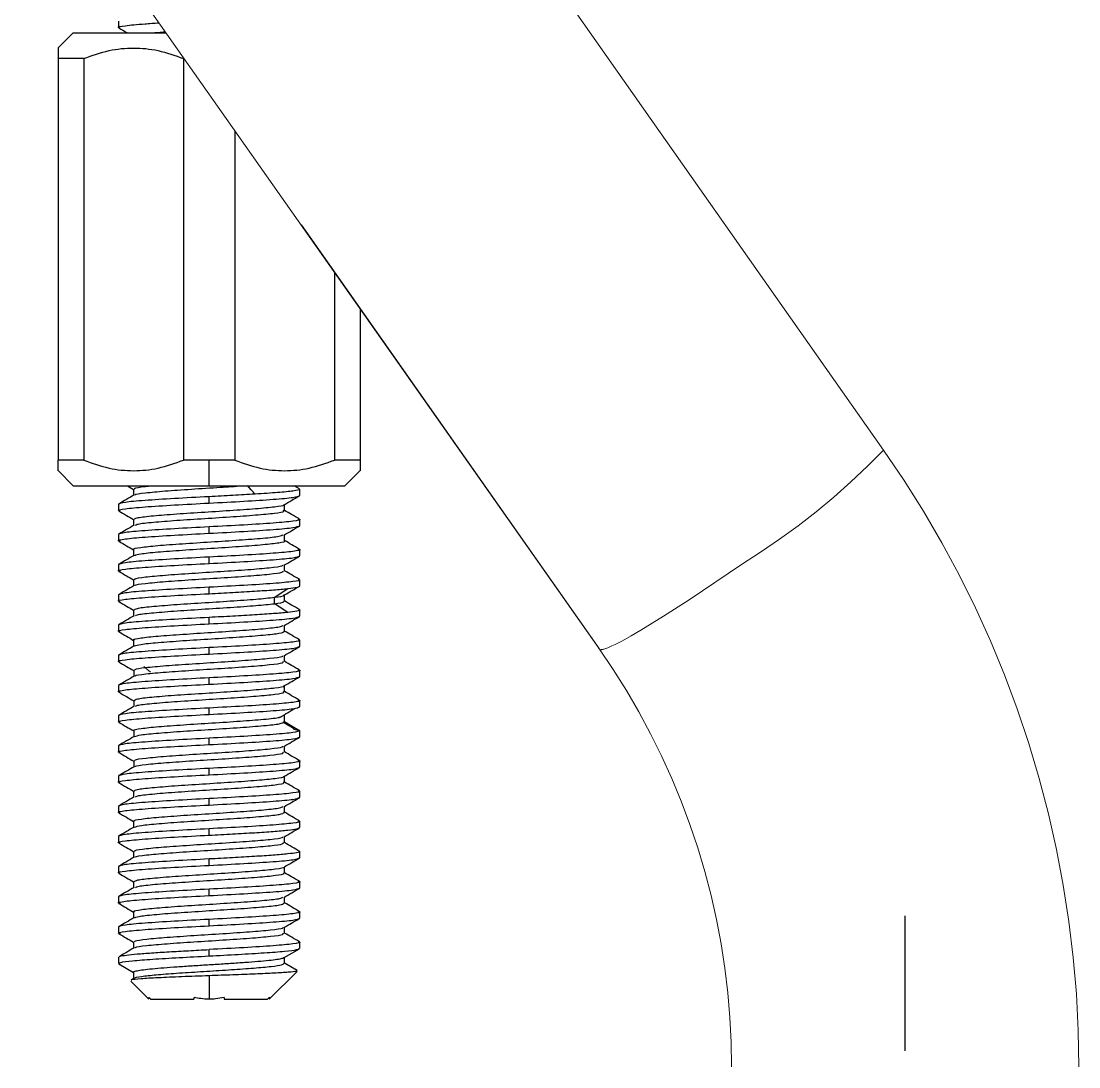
# Model space of a CAD drawing. Header units: millimetres. Extents: x 1261 to 1854, y -639 to -219.
# Drawn here: x 1680.43 to 1715.46, y -542.53 to -507.9 of the extents above; entities that cross this region are included whole.
import ezdxf

# ---------------------------------------------------------------- set-up
doc = ezdxf.new("R2010")
doc.units = ezdxf.units.MM
doc.header["$LTSCALE"] = 0.1
doc.linetypes.add('CENTERX2', pattern=[101.6, 63.5, -12.7, 12.7, -12.7])
doc.layers.get('0').update_dxf_attribs({"lineweight": 13})
doc.layers.add('CENTER', color=1, linetype='CENTERX2')

msp = doc.modelspace()

# ---------------------------------------------------------------- linework, layer by layer
for p, q in [((1689.843, -494.864), (1708.992, -522.108)), ((1680.429, -501.456), (1699.558, -528.671)), ((1699.572, -528.679), (1689.708, -514.645)), ((1708.458, -522.643), (1708.992, -522.108)), ((1708.992, -522.108), (1709.671, -523.109)), ((1707.906, -523.162), (1708.458, -522.643)), ((1707.338, -523.663), (1707.906, -523.162)), ((1709.671, -523.109), (1710.315, -524.132)), ((1706.755, -524.148), (1707.338, -523.663)), ((1706.157, -524.613), (1706.755, -524.148)), ((1710.315, -524.132), (1710.924, -525.177)), ((1705.544, -525.06), (1706.157, -524.613)), ((1704.919, -525.488), (1705.544, -525.06)), ((1710.924, -525.177), (1711.497, -526.241)), ((1704.282, -525.895), (1704.919, -525.488)), ((1702.548, -527.069), (1704.282, -525.895)), ((1711.497, -526.241), (1712.034, -527.325)), ((1701.705, -527.611), (1702.548, -527.069)), ((1712.034, -527.325), (1712.533, -528.426)), ((1700.952, -528.071), (1701.705, -527.611)), ((1700.626, -528.26), (1700.952, -528.071)), ((1699.995, -528.592), (1700.098, -528.542)), ((1700.098, -528.542), (1700.34, -528.418)), ((1700.34, -528.418), (1700.626, -528.26)), ((1712.533, -528.426), (1712.994, -529.544)), ((1699.564, -528.681), (1699.566, -528.683)), ((1699.572, -528.679), (1699.572, -528.685)), ((1699.572, -528.685), (1699.573, -528.689)), ((1699.573, -528.689), (1699.575, -528.694)), ((1699.575, -528.694), (1699.577, -528.698)), ((1699.577, -528.698), (1699.579, -528.702)), ((1699.578, -528.7), (1700.038, -529.378)), ((1699.579, -528.702), (1699.583, -528.705)), ((1699.583, -528.705), (1699.587, -528.708)), ((1699.587, -528.708), (1699.591, -528.711)), ((1699.591, -528.711), (1699.596, -528.713)), ((1699.596, -528.713), (1699.602, -528.715)), ((1699.602, -528.715), (1699.609, -528.716)), ((1699.609, -528.716), (1699.616, -528.717)), ((1699.616, -528.717), (1699.623, -528.717)), ((1699.623, -528.717), (1699.632, -528.717)), ((1699.632, -528.717), (1699.641, -528.716)), ((1699.641, -528.716), (1699.651, -528.715)), ((1699.651, -528.715), (1699.661, -528.714)), ((1699.661, -528.714), (1699.672, -528.712)), ((1699.672, -528.712), (1699.684, -528.71)), ((1699.684, -528.71), (1699.697, -528.707)), ((1699.697, -528.707), (1699.71, -528.703)), ((1699.71, -528.703), (1699.724, -528.699)), ((1699.724, -528.699), (1699.754, -528.69)), ((1699.754, -528.69), (1699.787, -528.679)), ((1699.787, -528.679), (1699.823, -528.666)), ((1699.823, -528.666), (1699.861, -528.65)), ((1699.861, -528.65), (1699.903, -528.633)), ((1699.903, -528.633), (1699.995, -528.592)), ((1684.497, -529.271), (1684.71, -529.458)), ((1700.038, -529.378), (1700.474, -530.071)), ((1712.994, -529.544), (1713.418, -530.676)), ((1700.474, -530.071), (1700.886, -530.778)), ((1713.418, -530.676), (1713.802, -531.823)), ((1700.886, -530.778), (1701.274, -531.499)), ((1701.274, -531.499), (1701.638, -532.232)), ((1713.802, -531.823), (1714.147, -532.981)), ((1701.638, -532.232), (1701.976, -532.978)), ((1701.976, -532.978), (1702.288, -533.735)), ((1714.147, -532.981), (1714.453, -534.151)), ((1702.288, -533.735), (1702.575, -534.502)), ((1714.453, -534.151), (1714.718, -535.331)), ((1702.575, -534.502), (1702.835, -535.278)), ((1702.835, -535.278), (1703.069, -536.062)), ((1714.718, -535.331), (1714.943, -536.519)), ((1703.069, -536.062), (1703.276, -536.855)), ((1714.943, -536.519), (1715.128, -537.714)), ((1703.276, -536.855), (1703.456, -537.653)), ((1703.456, -537.653), (1703.609, -538.458)), ((1715.128, -537.714), (1715.272, -538.914)), ((1703.609, -538.458), (1703.734, -539.267)), ((1715.272, -538.914), (1715.375, -540.119)), ((1703.734, -539.267), (1703.832, -540.08)), ((1703.832, -540.08), (1703.901, -540.895)), ((1715.375, -540.119), (1715.437, -541.327)), ((1703.901, -540.895), (1703.943, -541.713)), ((1715.437, -541.327), (1715.458, -542.535)), ((1703.943, -541.713), (1703.958, -542.532))]:
    msp.add_line(p, q)
at = {"color": 7, "linetype": 'Continuous', "lineweight": 25}
for p, q in [((1683.653, -507.899), (1683.653, -508.111)), ((1682.153, -508.287), (1681.653, -508.787)), ((1682.153, -508.287), (1685.23, -508.287)), ((1682.505, -509.137), (1681.653, -509.137)), ((1681.653, -509.137), (1681.653, -522.437)), ((1682.505, -509.137), (1682.505, -522.437)), ((1685.801, -509.137), (1685.801, -522.437)), ((1687.505, -511.523), (1687.505, -522.437)), ((1690.801, -516.213), (1690.801, -522.437)), ((1691.653, -517.425), (1691.653, -522.437)), ((1682.505, -522.437), (1681.653, -522.437)), ((1686.653, -522.437), (1685.801, -522.437)), ((1686.653, -523.287), (1686.653, -522.437)), ((1687.505, -522.437), (1686.653, -522.437)), ((1691.653, -522.437), (1690.801, -522.437)), ((1681.65, -522.785), (1682.153, -523.287)), ((1691.153, -523.287), (1691.655, -522.785)), ((1682.153, -523.287), (1686.653, -523.287)), ((1683.948, -523.287), (1684.155, -523.407)), ((1686.653, -523.287), (1691.153, -523.287)), ((1689.651, -523.391), (1689.472, -523.287)), ((1684.155, -523.398), (1684.155, -523.601)), ((1686.653, -523.861), (1686.653, -523.649)), ((1689.653, -523.611), (1689.653, -523.399)), ((1683.653, -523.899), (1683.653, -524.111)), ((1689.152, -524.112), (1689.152, -523.907)), ((1684.153, -524.397), (1684.153, -524.602)), ((1686.653, -524.861), (1686.653, -524.649)), ((1689.653, -524.611), (1689.653, -524.399)), ((1683.653, -524.899), (1683.653, -525.111)), ((1689.153, -525.112), (1689.153, -524.907)), ((1684.153, -525.398), (1684.153, -525.602)), ((1689.653, -525.611), (1689.653, -525.399)), ((1686.653, -525.861), (1686.653, -525.649)), ((1683.653, -525.899), (1683.653, -526.111)), ((1689.152, -526.112), (1689.152, -525.908)), ((1684.154, -526.398), (1684.154, -526.602)), ((1689.653, -526.611), (1689.653, -526.399)), ((1686.653, -526.861), (1686.653, -526.649)), ((1683.653, -526.899), (1683.653, -527.111)), ((1688.824, -527.193), (1688.824, -526.981)), ((1689.15, -527.116), (1689.15, -526.904)), ((1684.153, -527.398), (1684.153, -527.602)), ((1689.653, -527.611), (1689.653, -527.399)), ((1686.653, -527.861), (1686.653, -527.649)), ((1683.653, -527.899), (1683.653, -528.111)), ((1689.152, -528.113), (1689.152, -527.908)), ((1684.155, -528.399), (1684.155, -528.602)), ((1689.653, -528.611), (1689.653, -528.399)), ((1683.653, -528.899), (1683.653, -529.111)), ((1686.653, -528.861), (1686.653, -528.649)), ((1689.151, -529.112), (1689.151, -528.909)), ((1684.156, -529.398), (1684.156, -529.602)), ((1689.653, -529.611), (1689.653, -529.399)), ((1683.653, -529.899), (1683.653, -530.111)), ((1686.653, -529.861), (1686.653, -529.649)), ((1689.15, -530.112), (1689.15, -529.908)), ((1684.156, -530.398), (1684.156, -530.601)), ((1686.653, -530.861), (1686.653, -530.649)), ((1689.653, -530.611), (1689.653, -530.399)), ((1683.653, -530.899), (1683.653, -531.111)), ((1689.15, -531.11), (1689.15, -530.898)), ((1689.453, -531.345), (1689.653, -531.398)), ((1684.156, -531.398), (1684.156, -531.602)), ((1686.653, -531.861), (1686.653, -531.649)), ((1689.653, -531.611), (1689.653, -531.399)), ((1683.653, -531.899), (1683.653, -532.111)), ((1689.15, -532.112), (1689.15, -531.908)), ((1684.156, -532.398), (1684.156, -532.601)), ((1689.653, -532.611), (1689.653, -532.399)), ((1686.653, -532.861), (1686.653, -532.649)), ((1683.653, -532.899), (1683.653, -533.111)), ((1689.15, -533.111), (1689.15, -532.908)), ((1684.155, -533.397), (1684.155, -533.601)), ((1689.653, -533.611), (1689.653, -533.399)), ((1686.653, -533.861), (1686.653, -533.649)), ((1683.653, -533.899), (1683.653, -534.111)), ((1689.152, -534.111), (1689.152, -533.907)), ((1684.153, -534.397), (1684.153, -534.602)), ((1689.653, -534.611), (1689.653, -534.399)), ((1686.653, -534.861), (1686.653, -534.649)), ((1683.653, -534.899), (1683.653, -535.111)), ((1689.15, -535.108), (1689.15, -534.908)), ((1684.154, -535.398), (1684.154, -535.601)), ((1689.653, -535.611), (1689.653, -535.399)), ((1683.653, -535.899), (1683.653, -536.111)), ((1686.653, -535.861), (1686.653, -535.649)), ((1689.152, -536.111), (1689.152, -535.907)), ((1684.153, -536.397), (1684.153, -536.602)), ((1689.653, -536.611), (1689.653, -536.399)), ((1683.653, -536.899), (1683.653, -537.111)), ((1686.653, -536.861), (1686.653, -536.649)), ((1689.153, -537.112), (1689.153, -536.908)), ((1684.153, -537.399), (1684.153, -537.602)), ((1686.653, -537.861), (1686.653, -537.649)), ((1689.653, -537.611), (1689.653, -537.399)), ((1683.653, -537.899), (1683.653, -538.111)), ((1689.152, -538.112), (1689.152, -537.908)), ((1684.154, -538.398), (1684.154, -538.602)), ((1686.653, -538.861), (1686.653, -538.649)), ((1689.134, -538.916), (1689.642, -538.621)), ((1689.653, -538.61), (1689.653, -538.399)), ((1683.653, -538.899), (1683.653, -539.111)), ((1689.149, -539.112), (1689.149, -538.908)), ((1683.66, -539.121), (1684.153, -539.407)), ((1684.153, -539.398), (1684.153, -539.602)), ((1688.647, -540.293), (1689.567, -539.373)), ((1689.567, -539.343), (1689.149, -539.101)), ((1684.057, -539.691), (1684.659, -540.293)), ((1684.169, -539.593), (1684.07, -539.65)), ((1686.653, -539.517), (1686.653, -540.293)), ((1684.653, -540.228), (1684.653, -540.286)), ((1684.715, -540.287), (1686.153, -540.287)), ((1687.153, -540.287), (1688.591, -540.287)), ((1688.653, -540.286), (1688.65, -540.231))]:
    msp.add_line(p, q, dxfattribs=at)
at = {"color": 7, "linetype": 'Continuous', "lineweight": 25, "flags": 128}
for points in [[(1688.174, -523.566), (1688.047, -523.421), (1687.921, -523.277)], [(1688.826, -526.98), (1689.043, -526.836), (1689.26, -526.691)], [(1689.26, -527.483), (1689.043, -527.338), (1688.826, -527.194)], [(1689.652, -531.4), (1689.402, -531.255), (1689.152, -531.111)]]:
    msp.add_lwpolyline(points, dxfattribs=at)
at = {"color": 7, "linetype": 'Continuous', "lineweight": 25}
for points, knots in [([(1683.71, -508.126), (1683.688, -508.121), (1683.575, -508.095), (1683.832, -508.048), (1684.366, -507.996), (1684.828, -507.964), (1684.996, -507.954)], [0, 0, 0, 0, 0.0588505, 0.2941379, 0.5294253, 0.6497212, 0.6497212, 0.6497212, 0.6497212]), ([(1683.664, -508.122), (1683.749, -508.172), (1683.844, -508.226), (1683.938, -508.281), (1683.948, -508.287)], [0, 0, 0, 0, 0.8963696, 1, 1, 1, 1]), ([(1684.77, -508.287), (1684.883, -508.276), (1685.015, -508.262), (1685.177, -508.248), (1685.202, -508.246)], [0, 0, 0, 0, 0.0934634, 0.1099567, 0.1099567, 0.1099567, 0.1099567]), ([(1681.653, -508.787), (1681.653, -508.787), (1681.653, -508.757), (1681.653, -508.858), (1681.653, -509.042), (1681.653, -509.137)], [0, 0, 0, 0, 0.0000903, 0.4834224, 1, 1, 1, 1]), ([(1682.505, -509.137), (1682.782, -509.037), (1683.319, -508.844), (1684.153, -508.76), (1684.987, -508.844), (1685.524, -509.037), (1685.801, -509.137)], [0, 0, 0, 0, 0.258357, 0.500045, 0.741711, 1, 1, 1, 1]), ([(1681.653, -522.787), (1681.653, -522.787), (1681.653, -522.814), (1681.653, -522.718), (1681.653, -522.533), (1681.653, -522.437)], [0, 0, 0, 0, 0.00009, 0.483422, 1, 1, 1, 1]), ([(1682.505, -522.437), (1682.782, -522.537), (1683.319, -522.731), (1684.153, -522.814), (1684.987, -522.731), (1685.524, -522.537), (1685.801, -522.437)], [0, 0, 0, 0, 0.2583566, 0.5000451, 0.7417111, 1, 1, 1, 1]), ([(1687.505, -522.437), (1687.782, -522.537), (1688.319, -522.731), (1689.153, -522.814), (1689.987, -522.731), (1690.524, -522.537), (1690.801, -522.437)], [0, 0, 0, 0, 0.258357, 0.500045, 0.741711, 1, 1, 1, 1]), ([(1691.653, -522.437), (1691.653, -522.54), (1691.653, -522.738), (1691.653, -522.771), (1691.653, -522.787)], [0, 0, 0, 0, 0.516713, 1, 1, 1, 1]), ([(1684.198, -523.398), (1684.189, -523.389), (1684.159, -523.359), (1684.384, -523.322), (1684.689, -523.294), (1684.768, -523.287)], [0, 0, 0, 0, 0.257906, 0.809805, 1, 1, 1, 1]), ([(1684.196, -523.591), (1684.194, -523.588), (1684.18, -523.564), (1684.516, -523.521), (1685.154, -523.46), (1686.052, -523.398), (1686.979, -523.341), (1687.514, -523.304), (1687.754, -523.287)], [0, 0, 0, 0, 0.028757, 0.230441, 0.432253, 0.633865, 0.835732, 1, 1, 1, 1]), ([(1686.653, -523.649), (1686.26, -523.67), (1685.474, -523.712), (1684.482, -523.774), (1683.788, -523.837), (1683.698, -523.878), (1683.653, -523.899)], [0, 0, 0, 0, 0.25, 0.5, 0.75, 1, 1, 1, 1]), ([(1684.174, -523.59), (1684.089, -523.639), (1683.919, -523.738), (1683.75, -523.836), (1683.665, -523.886)], [0, 0, 0, 0, 0.499843, 1, 1, 1, 1]), ([(1688.174, -523.565), (1687.935, -523.579), (1687.455, -523.607), (1686.92, -523.635), (1686.653, -523.649)], [0, 0, 0, 0, 0.5, 1, 1, 1, 1]), ([(1686.653, -523.861), (1687.046, -523.84), (1687.832, -523.798), (1688.824, -523.736), (1689.518, -523.673), (1689.608, -523.631), (1689.653, -523.611)], [0, 0, 0, 0, 0.25, 0.5, 0.75, 1, 1, 1, 1]), ([(1689.629, -523.399), (1689.637, -523.402), (1689.685, -523.423), (1689.462, -523.461), (1688.975, -523.513), (1688.441, -523.547), (1688.174, -523.565)], [0, 0, 0, 0, 0.057768, 0.371846, 0.685923, 1, 1, 1, 1]), ([(1689.135, -523.917), (1689.219, -523.868), (1689.389, -523.769), (1689.559, -523.671), (1689.644, -523.621)], [0, 0, 0, 0, 0.49978, 1, 1, 1, 1]), ([(1683.708, -524.126), (1683.686, -524.121), (1683.576, -524.095), (1683.832, -524.048), (1684.47, -523.986), (1685.476, -523.923), (1686.261, -523.881), (1686.653, -523.861)], [0, 0, 0, 0, 0.056902, 0.292677, 0.528451, 0.764226, 1, 1, 1, 1]), ([(1684.182, -524.398), (1684.194, -524.381), (1684.222, -524.344), (1684.691, -524.288), (1685.443, -524.226), (1686.381, -524.165), (1687.355, -524.104), (1688.235, -524.043), (1688.849, -523.981), (1689.148, -523.939), (1689.126, -523.917), (1689.124, -523.916)], [0, 0, 0, 0, 0.101192, 0.228376, 0.355198, 0.482384, 0.609208, 0.736387, 0.863225, 0.990389, 1, 1, 1, 1]), ([(1683.662, -524.122), (1683.747, -524.171), (1683.91, -524.266), (1684.074, -524.361), (1684.153, -524.407)], [0, 0, 0, 0, 0.518732, 1, 1, 1, 1]), ([(1684.219, -524.591), (1684.229, -524.581), (1684.261, -524.551), (1684.698, -524.5), (1685.442, -524.439), (1686.381, -524.378), (1687.355, -524.316), (1688.231, -524.255), (1688.857, -524.194), (1689.161, -524.146), (1689.12, -524.118), (1689.108, -524.11)], [0, 0, 0, 0, 0.061812, 0.189345, 0.316515, 0.44405, 0.571222, 0.69875, 0.825936, 0.953449, 1, 1, 1, 1]), ([(1689.642, -524.386), (1689.557, -524.336), (1689.393, -524.242), (1689.23, -524.147), (1689.152, -524.101)], [0, 0, 0, 0, 0.520574, 1, 1, 1, 1]), ([(1686.653, -524.649), (1686.26, -524.67), (1685.474, -524.712), (1684.482, -524.774), (1683.788, -524.837), (1683.698, -524.878), (1683.653, -524.899)], [0, 0, 0, 0, 0.25, 0.5, 0.75, 1, 1, 1, 1]), ([(1684.173, -524.59), (1684.089, -524.639), (1683.919, -524.738), (1683.749, -524.837), (1683.664, -524.886)], [0, 0, 0, 0, 0.4998154, 1, 1, 1, 1]), ([(1689.589, -524.382), (1689.615, -524.388), (1689.731, -524.414), (1689.475, -524.462), (1688.835, -524.524), (1687.829, -524.587), (1687.045, -524.628), (1686.653, -524.649)], [0, 0, 0, 0, 0.064998, 0.298748, 0.532499, 0.766249, 1, 1, 1, 1]), ([(1686.653, -524.861), (1687.046, -524.84), (1687.832, -524.798), (1688.824, -524.736), (1689.518, -524.673), (1689.608, -524.631), (1689.653, -524.611)], [0, 0, 0, 0, 0.25, 0.5, 0.75, 1, 1, 1, 1]), ([(1689.133, -524.919), (1689.218, -524.869), (1689.388, -524.771), (1689.558, -524.672), (1689.643, -524.623)], [0, 0, 0, 0, 0.499789, 1, 1, 1, 1]), ([(1683.715, -525.127), (1683.69, -525.122), (1683.575, -525.095), (1683.831, -525.048), (1684.47, -524.986), (1685.476, -524.923), (1686.261, -524.881), (1686.653, -524.861)], [0, 0, 0, 0, 0.063381, 0.2975359, 0.5316906, 0.7658452, 1, 1, 1, 1]), ([(1684.176, -525.399), (1684.168, -525.395), (1684.108, -525.372), (1684.36, -525.328), (1684.906, -525.267), (1685.751, -525.206), (1686.713, -525.144), (1687.671, -525.083), (1688.473, -525.022), (1688.993, -524.966), (1689.069, -524.931), (1689.101, -524.917)], [0, 0, 0, 0, 0.019614, 0.146667, 0.273512, 0.40053, 0.527418, 0.654395, 0.781328, 0.90826, 1, 1, 1, 1]), ([(1683.664, -525.124), (1683.749, -525.173), (1683.912, -525.268), (1684.075, -525.362), (1684.153, -525.408)], [0, 0, 0, 0, 0.52117, 1, 1, 1, 1]), ([(1684.191, -525.593), (1684.24, -525.575), (1684.345, -525.538), (1684.92, -525.479), (1685.748, -525.418), (1686.715, -525.357), (1687.666, -525.296), (1688.488, -525.234), (1688.987, -525.173), (1689.212, -525.132), (1689.15, -525.111), (1689.148, -525.11)], [0, 0, 0, 0, 0.108989, 0.235698, 0.362579, 0.48933, 0.61617, 0.742966, 0.869763, 0.996603, 1, 1, 1, 1]), ([(1689.593, -525.383), (1689.617, -525.388), (1689.731, -525.415), (1689.474, -525.462), (1688.835, -525.524), (1687.829, -525.587), (1687.045, -525.628), (1686.653, -525.649)], [0, 0, 0, 0, 0.061334, 0.296001, 0.530667, 0.765334, 1, 1, 1, 1]), ([(1689.643, -525.387), (1689.558, -525.337), (1689.395, -525.243), (1689.231, -525.148), (1689.153, -525.102)], [0, 0, 0, 0, 0.520258, 1, 1, 1, 1]), ([(1686.653, -525.649), (1686.26, -525.67), (1685.474, -525.712), (1684.482, -525.774), (1683.788, -525.837), (1683.698, -525.878), (1683.653, -525.899)], [0, 0, 0, 0, 0.25, 0.5, 0.75, 1, 1, 1, 1]), ([(1684.171, -525.592), (1684.086, -525.641), (1683.916, -525.74), (1683.746, -525.838), (1683.661, -525.888)], [0, 0, 0, 0, 0.499785, 1, 1, 1, 1]), ([(1686.653, -525.861), (1687.046, -525.84), (1687.832, -525.798), (1688.824, -525.736), (1689.518, -525.673), (1689.608, -525.631), (1689.653, -525.611)], [0, 0, 0, 0, 0.25, 0.5, 0.75, 1, 1, 1, 1]), ([(1689.132, -525.92), (1689.217, -525.871), (1689.387, -525.772), (1689.557, -525.673), (1689.642, -525.624)], [0, 0, 0, 0, 0.499826, 1, 1, 1, 1]), ([(1683.717, -526.128), (1683.691, -526.122), (1683.575, -526.096), (1683.831, -526.048), (1684.471, -525.986), (1685.476, -525.923), (1686.261, -525.881), (1686.653, -525.861)], [0, 0, 0, 0, 0.0652144, 0.2989108, 0.5326072, 0.7663035, 1, 1, 1, 1]), ([(1683.664, -526.124), (1683.749, -526.173), (1683.913, -526.268), (1684.076, -526.363), (1684.154, -526.408)], [0, 0, 0, 0, 0.52044, 1, 1, 1, 1]), ([(1684.199, -526.398), (1684.19, -526.388), (1684.163, -526.358), (1684.506, -526.307), (1685.173, -526.246), (1686.068, -526.185), (1687.045, -526.123), (1687.972, -526.063), (1688.68, -526.001), (1689.077, -525.953), (1689.088, -525.925), (1689.091, -525.918)], [0, 0, 0, 0, 0.061868, 0.189469, 0.316858, 0.444491, 0.571847, 0.699504, 0.826835, 0.954508, 1, 1, 1, 1]), ([(1684.2, -526.593), (1684.198, -526.589), (1684.186, -526.565), (1684.515, -526.52), (1685.172, -526.458), (1686.068, -526.397), (1687.045, -526.336), (1687.969, -526.275), (1688.685, -526.213), (1689.108, -526.159), (1689.11, -526.125), (1689.111, -526.111)], [0, 0, 0, 0, 0.026038, 0.152994, 0.27974, 0.406729, 0.533441, 0.660454, 0.787142, 0.914171, 1, 1, 1, 1]), ([(1689.645, -526.388), (1689.56, -526.339), (1689.396, -526.244), (1689.232, -526.148), (1689.152, -526.102)], [0, 0, 0, 0, 0.517881, 1, 1, 1, 1]), ([(1689.6, -526.385), (1689.62, -526.389), (1689.73, -526.415), (1689.473, -526.462), (1688.836, -526.524), (1687.829, -526.587), (1687.045, -526.628), (1686.653, -526.649)], [0, 0, 0, 0, 0.055147, 0.29136, 0.527574, 0.763787, 1, 1, 1, 1]), ([(1686.653, -526.649), (1686.26, -526.67), (1685.474, -526.712), (1684.482, -526.774), (1683.788, -526.837), (1683.698, -526.878), (1683.653, -526.899)], [0, 0, 0, 0, 0.25, 0.5, 0.75, 1, 1, 1, 1]), ([(1684.171, -526.593), (1684.086, -526.642), (1683.916, -526.741), (1683.746, -526.839), (1683.661, -526.889)], [0, 0, 0, 0, 0.499779, 1, 1, 1, 1]), ([(1686.653, -526.861), (1686.917, -526.847), (1687.444, -526.819), (1688.177, -526.777), (1688.818, -526.735), (1689.113, -526.707), (1689.261, -526.693)], [0, 0, 0, 0, 0.25, 0.5, 0.75, 1, 1, 1, 1]), ([(1689.149, -526.904), (1689.234, -526.855), (1689.403, -526.757), (1689.572, -526.659), (1689.656, -526.61)], [0, 0, 0, 0, 0.499956, 1, 1, 1, 1]), ([(1689.261, -526.693), (1689.376, -526.679), (1689.596, -526.653), (1689.628, -526.626), (1689.644, -526.614)], [0, 0, 0, 0, 0.524183, 1, 1, 1, 1]), ([(1683.708, -527.126), (1683.687, -527.121), (1683.576, -527.095), (1683.832, -527.048), (1684.47, -526.986), (1685.476, -526.923), (1686.261, -526.881), (1686.653, -526.861)], [0, 0, 0, 0, 0.057062, 0.292797, 0.528531, 0.764265, 1, 1, 1, 1]), ([(1683.66, -527.122), (1683.745, -527.171), (1683.909, -527.266), (1684.074, -527.362), (1684.153, -527.408)], [0, 0, 0, 0, 0.516369, 1, 1, 1, 1]), ([(1684.177, -527.399), (1684.192, -527.382), (1684.225, -527.344), (1684.7, -527.286), (1685.46, -527.225), (1686.399, -527.164), (1687.369, -527.103), (1688.259, -527.042), (1688.637, -527.001), (1688.826, -526.98)], [0, 0, 0, 0, 0.122305, 0.26863, 0.414907, 0.561278, 0.707503, 0.853913, 1, 1, 1, 1]), ([(1688.824, -527.193), (1688.974, -527.172), (1689.165, -527.146), (1689.123, -527.12), (1689.114, -527.114)], [0, 0, 0, 0, 0.780115, 1, 1, 1, 1]), ([(1688.826, -526.98), (1688.976, -526.96), (1689.167, -526.934), (1689.125, -526.908), (1689.116, -526.903)], [0, 0, 0, 0, 0.787052, 1, 1, 1, 1]), ([(1689.642, -527.387), (1689.557, -527.338), (1689.393, -527.243), (1689.229, -527.148), (1689.15, -527.102)], [0, 0, 0, 0, 0.516941, 1, 1, 1, 1]), ([(1684.213, -527.594), (1684.226, -527.583), (1684.261, -527.551), (1684.706, -527.499), (1685.46, -527.438), (1686.4, -527.376), (1687.368, -527.315), (1688.258, -527.254), (1688.636, -527.213), (1688.824, -527.193)], [0, 0, 0, 0, 0.084638, 0.237243, 0.389798, 0.54245, 0.69495, 0.847644, 1, 1, 1, 1]), ([(1689.261, -527.481), (1689.113, -527.495), (1688.818, -527.523), (1688.177, -527.565), (1687.444, -527.607), (1686.917, -527.635), (1686.653, -527.649)], [0, 0, 0, 0, 0.25, 0.5, 0.75, 1, 1, 1, 1]), ([(1689.616, -527.384), (1689.631, -527.389), (1689.688, -527.407), (1689.589, -527.44), (1689.37, -527.468), (1689.261, -527.481)], [0, 0, 0, 0, 0.149099, 0.57455, 1, 1, 1, 1]), ([(1683.71, -528.126), (1683.688, -528.121), (1683.575, -528.095), (1683.832, -528.048), (1684.47, -527.986), (1685.476, -527.923), (1686.261, -527.881), (1686.653, -527.861)], [0, 0, 0, 0, 0.058761, 0.29407, 0.52938, 0.76469, 1, 1, 1, 1]), ([(1686.653, -527.649), (1686.26, -527.67), (1685.474, -527.712), (1684.482, -527.774), (1683.788, -527.837), (1683.698, -527.878), (1683.653, -527.899)], [0, 0, 0, 0, 0.25, 0.5, 0.75, 1, 1, 1, 1]), ([(1684.169, -527.593), (1684.085, -527.642), (1683.915, -527.741), (1683.745, -527.839), (1683.66, -527.889)], [0, 0, 0, 0, 0.499846, 1, 1, 1, 1]), ([(1686.653, -527.861), (1687.046, -527.84), (1687.832, -527.798), (1688.824, -527.736), (1689.518, -527.673), (1689.608, -527.631), (1689.653, -527.611)], [0, 0, 0, 0, 0.25, 0.5, 0.75, 1, 1, 1, 1]), ([(1689.136, -527.918), (1689.221, -527.869), (1689.39, -527.77), (1689.56, -527.671), (1689.645, -527.622)], [0, 0, 0, 0, 0.499855, 1, 1, 1, 1]), ([(1683.661, -528.122), (1683.746, -528.172), (1683.911, -528.267), (1684.075, -528.362), (1684.155, -528.409)], [0, 0, 0, 0, 0.51649, 1, 1, 1, 1]), ([(1684.18, -528.399), (1684.171, -528.395), (1684.114, -528.371), (1684.362, -528.327), (1684.924, -528.265), (1685.766, -528.205), (1686.731, -528.143), (1687.689, -528.082), (1688.484, -528.021), (1689.001, -527.965), (1689.072, -527.93), (1689.101, -527.916)], [0, 0, 0, 0, 0.022233, 0.149098, 0.275621, 0.402498, 0.529012, 0.655891, 0.782408, 0.90928, 1, 1, 1, 1]), ([(1684.189, -528.593), (1684.239, -528.575), (1684.347, -528.537), (1684.936, -528.478), (1685.764, -528.417), (1686.732, -528.356), (1687.687, -528.295), (1688.486, -528.233), (1689.039, -528.172), (1689.114, -528.132), (1689.151, -528.111)], [0, 0, 0, 0, 0.111968, 0.238801, 0.365989, 0.492813, 0.620002, 0.74683, 0.874012, 1, 1, 1, 1]), ([(1689.643, -528.388), (1689.559, -528.339), (1689.395, -528.244), (1689.231, -528.148), (1689.152, -528.102)], [0, 0, 0, 0, 0.517793, 1, 1, 1, 1]), ([(1689.598, -528.384), (1689.619, -528.389), (1689.73, -528.415), (1689.474, -528.462), (1688.836, -528.524), (1687.829, -528.587), (1687.045, -528.628), (1686.653, -528.649)], [0, 0, 0, 0, 0.057041, 0.292781, 0.52852, 0.76426, 1, 1, 1, 1]), ([(1683.71, -529.126), (1683.688, -529.121), (1683.575, -529.095), (1683.832, -529.048), (1684.47, -528.986), (1685.476, -528.923), (1686.261, -528.881), (1686.653, -528.861)], [0, 0, 0, 0, 0.058761, 0.294071, 0.529381, 0.76469, 1, 1, 1, 1]), ([(1686.653, -528.649), (1686.26, -528.67), (1685.474, -528.712), (1684.482, -528.774), (1683.788, -528.837), (1683.698, -528.878), (1683.653, -528.899)], [0, 0, 0, 0, 0.25, 0.5, 0.75, 1, 1, 1, 1]), ([(1684.173, -528.592), (1684.088, -528.641), (1683.918, -528.74), (1683.749, -528.838), (1683.664, -528.887)], [0, 0, 0, 0, 0.499861, 1, 1, 1, 1]), ([(1684.199, -529.399), (1684.19, -529.388), (1684.165, -529.357), (1684.516, -529.306), (1685.188, -529.245), (1686.085, -529.184), (1687.062, -529.123), (1687.989, -529.061), (1688.689, -529), (1689.086, -528.952), (1689.093, -528.924), (1689.095, -528.916)], [0, 0, 0, 0, 0.0648555, 0.1916371, 0.3186633, 0.445482, 0.5724727, 0.6993338, 0.8262838, 0.9531898, 1, 1, 1, 1]), ([(1686.653, -528.861), (1687.046, -528.84), (1687.832, -528.798), (1688.824, -528.736), (1689.518, -528.673), (1689.608, -528.631), (1689.653, -528.611)], [0, 0, 0, 0, 0.25, 0.5, 0.75, 1, 1, 1, 1]), ([(1689.134, -528.918), (1689.219, -528.869), (1689.389, -528.77), (1689.559, -528.672), (1689.644, -528.622)], [0, 0, 0, 0, 0.499846, 1, 1, 1, 1]), ([(1683.663, -529.122), (1683.748, -529.172), (1683.912, -529.267), (1684.076, -529.362), (1684.156, -529.409)], [0, 0, 0, 0, 0.516835, 1, 1, 1, 1]), ([(1684.202, -529.592), (1684.2, -529.588), (1684.19, -529.564), (1684.526, -529.518), (1685.187, -529.457), (1686.086, -529.396), (1687.062, -529.335), (1687.987, -529.274), (1688.694, -529.212), (1689.114, -529.158), (1689.111, -529.124), (1689.109, -529.111)], [0, 0, 0, 0, 0.026505, 0.153531, 0.280802, 0.407866, 0.535101, 0.662207, 0.789402, 0.916553, 1, 1, 1, 1]), ([(1689.641, -529.387), (1689.556, -529.338), (1689.393, -529.243), (1689.229, -529.148), (1689.151, -529.102)], [0, 0, 0, 0, 0.518495, 1, 1, 1, 1]), ([(1684.173, -529.592), (1684.088, -529.641), (1683.919, -529.74), (1683.749, -529.838), (1683.665, -529.887)], [0, 0, 0, 0, 0.499855, 1, 1, 1, 1]), ([(1689.595, -529.383), (1689.618, -529.389), (1689.73, -529.415), (1689.474, -529.462), (1688.835, -529.524), (1687.829, -529.587), (1687.045, -529.628), (1686.653, -529.649)], [0, 0, 0, 0, 0.059407, 0.294556, 0.529704, 0.764852, 1, 1, 1, 1]), ([(1686.653, -529.861), (1687.046, -529.84), (1687.832, -529.798), (1688.824, -529.736), (1689.518, -529.673), (1689.608, -529.631), (1689.653, -529.611)], [0, 0, 0, 0, 0.25, 0.5, 0.75, 1, 1, 1, 1]), ([(1689.133, -529.918), (1689.218, -529.869), (1689.388, -529.77), (1689.558, -529.671), (1689.642, -529.622)], [0, 0, 0, 0, 0.499833, 1, 1, 1, 1]), ([(1683.708, -530.126), (1683.687, -530.121), (1683.576, -530.095), (1683.832, -530.048), (1684.47, -529.986), (1685.476, -529.923), (1686.261, -529.881), (1686.653, -529.861)], [0, 0, 0, 0, 0.05725, 0.292938, 0.528625, 0.764312, 1, 1, 1, 1]), ([(1686.653, -529.649), (1686.26, -529.67), (1685.474, -529.712), (1684.482, -529.774), (1683.788, -529.837), (1683.698, -529.878), (1683.653, -529.899)], [0, 0, 0, 0, 0.25, 0.5, 0.75, 1, 1, 1, 1]), ([(1684.178, -530.398), (1684.193, -530.381), (1684.224, -530.343), (1684.716, -530.285), (1685.471, -530.224), (1686.416, -530.163), (1687.388, -530.102), (1688.262, -530.04), (1688.864, -529.979), (1689.155, -529.938), (1689.131, -529.917), (1689.131, -529.916)], [0, 0, 0, 0, 0.106857, 0.233832, 0.360977, 0.487912, 0.615089, 0.74199, 0.869192, 0.996069, 1, 1, 1, 1]), ([(1683.663, -530.122), (1683.748, -530.171), (1683.913, -530.266), (1684.077, -530.362), (1684.156, -530.408)], [0, 0, 0, 0, 0.517061, 1, 1, 1, 1]), ([(1684.217, -530.592), (1684.229, -530.581), (1684.263, -530.55), (1684.723, -530.498), (1685.471, -530.437), (1686.416, -530.375), (1687.388, -530.314), (1688.258, -530.253), (1688.873, -530.192), (1689.167, -530.144), (1689.122, -530.117), (1689.111, -530.111)], [0, 0, 0, 0, 0.068799, 0.195882, 0.323135, 0.450177, 0.577463, 0.704472, 0.831782, 0.958767, 1, 1, 1, 1]), ([(1689.641, -530.387), (1689.556, -530.338), (1689.393, -530.243), (1689.229, -530.148), (1689.15, -530.102)], [0, 0, 0, 0, 0.517778, 1, 1, 1, 1]), ([(1686.653, -530.649), (1686.26, -530.67), (1685.474, -530.712), (1684.482, -530.774), (1683.788, -530.837), (1683.698, -530.878), (1683.653, -530.899)], [0, 0, 0, 0, 0.25, 0.5, 0.75, 1, 1, 1, 1]), ([(1684.173, -530.591), (1684.089, -530.641), (1683.919, -530.739), (1683.749, -530.838), (1683.665, -530.887)], [0, 0, 0, 0, 0.499854, 1, 1, 1, 1]), ([(1689.595, -530.383), (1689.618, -530.389), (1689.73, -530.415), (1689.474, -530.462), (1688.835, -530.524), (1687.829, -530.587), (1687.045, -530.628), (1686.653, -530.649)], [0, 0, 0, 0, 0.059574, 0.294681, 0.529787, 0.764894, 1, 1, 1, 1]), ([(1686.653, -530.861), (1687.047, -530.84), (1687.836, -530.798), (1688.83, -530.735), (1689.523, -530.672), (1689.609, -530.631), (1689.653, -530.61)], [0, 0, 0, 0, 0.25, 0.5, 0.75, 1, 1, 1, 1]), ([(1689.006, -530.955), (1689.087, -530.906), (1689.248, -530.807), (1689.41, -530.709), (1689.491, -530.66)], [0, 0, 0, 0, 0.499966, 1, 1, 1, 1]), ([(1683.712, -531.127), (1683.689, -531.121), (1683.575, -531.095), (1683.832, -531.048), (1684.47, -530.986), (1685.476, -530.923), (1686.261, -530.881), (1686.653, -530.861)], [0, 0, 0, 0, 0.0604788, 0.2953591, 0.5302394, 0.7651196, 1, 1, 1, 1]), ([(1684.181, -531.398), (1684.173, -531.395), (1684.118, -531.37), (1684.367, -531.326), (1684.939, -531.265), (1685.783, -531.203), (1686.748, -531.142), (1687.712, -531.081), (1688.477, -531.02), (1688.929, -530.977), (1688.988, -530.955), (1688.993, -530.953)], [0, 0, 0, 0, 0.025539, 0.16294, 0.300389, 0.43784, 0.575247, 0.712741, 0.850099, 0.987631, 1, 1, 1, 1]), ([(1683.664, -531.123), (1683.749, -531.172), (1683.913, -531.267), (1684.077, -531.362), (1684.156, -531.408)], [0, 0, 0, 0, 0.517718, 1, 1, 1, 1]), ([(1684.186, -531.593), (1684.239, -531.575), (1684.349, -531.536), (1684.951, -531.477), (1685.78, -531.416), (1686.75, -531.355), (1687.706, -531.293), (1688.495, -531.232), (1689.051, -531.171), (1689.117, -531.13), (1689.15, -531.11)], [0, 0, 0, 0, 0.114092, 0.24068, 0.36727, 0.493819, 0.620448, 0.746952, 0.873616, 1, 1, 1, 1]), ([(1689.486, -531.348), (1689.405, -531.299), (1689.275, -531.221), (1689.146, -531.142), (1689.097, -531.113)], [0, 0, 0, 0, 0.624124, 1, 1, 1, 1]), ([(1686.653, -531.649), (1686.26, -531.67), (1685.474, -531.712), (1684.482, -531.774), (1683.788, -531.837), (1683.698, -531.878), (1683.653, -531.899)], [0, 0, 0, 0, 0.25, 0.5, 0.75, 1, 1, 1, 1]), ([(1684.173, -531.592), (1684.088, -531.641), (1683.918, -531.74), (1683.748, -531.839), (1683.663, -531.888)], [0, 0, 0, 0, 0.499822, 1, 1, 1, 1]), ([(1689.653, -531.398), (1689.609, -531.419), (1689.523, -531.461), (1688.83, -531.524), (1687.836, -531.587), (1687.047, -531.628), (1686.653, -531.649)], [0, 0, 0, 0, 0.25, 0.5, 0.75, 1, 1, 1, 1]), ([(1686.653, -531.861), (1687.046, -531.84), (1687.832, -531.798), (1688.824, -531.736), (1689.518, -531.673), (1689.608, -531.631), (1689.653, -531.611)], [0, 0, 0, 0, 0.25, 0.5, 0.75, 1, 1, 1, 1]), ([(1689.133, -531.918), (1689.217, -531.869), (1689.387, -531.77), (1689.557, -531.672), (1689.641, -531.622)], [0, 0, 0, 0, 0.4998571, 1, 1, 1, 1]), ([(1683.71, -532.126), (1683.687, -532.121), (1683.575, -532.095), (1683.832, -532.048), (1684.47, -531.986), (1685.476, -531.923), (1686.261, -531.881), (1686.653, -531.861)], [0, 0, 0, 0, 0.058618, 0.293964, 0.529309, 0.764655, 1, 1, 1, 1]), ([(1684.199, -532.398), (1684.191, -532.387), (1684.166, -532.356), (1684.53, -532.305), (1685.2, -532.244), (1686.104, -532.182), (1687.08, -532.122), (1688.003, -532.06), (1688.702, -531.999), (1689.088, -531.951), (1689.094, -531.923), (1689.095, -531.916)], [0, 0, 0, 0, 0.0656678, 0.1926149, 0.3198853, 0.446813, 0.574095, 0.7010138, 0.8282981, 0.9552198, 1, 1, 1, 1]), ([(1683.664, -532.122), (1683.749, -532.171), (1683.913, -532.267), (1684.077, -532.362), (1684.156, -532.408)], [0, 0, 0, 0, 0.517578, 1, 1, 1, 1]), ([(1684.203, -532.592), (1684.201, -532.588), (1684.191, -532.563), (1684.54, -532.517), (1685.199, -532.456), (1686.105, -532.395), (1687.08, -532.334), (1688, -532.272), (1688.707, -532.212), (1689.116, -532.157), (1689.111, -532.124), (1689.109, -532.11)], [0, 0, 0, 0, 0.0285779, 0.1554221, 0.2825893, 0.409414, 0.5365929, 0.6634091, 0.7905904, 0.9174093, 1, 1, 1, 1]), ([(1689.597, -532.384), (1689.619, -532.389), (1689.73, -532.415), (1689.474, -532.462), (1688.836, -532.524), (1687.829, -532.587), (1687.045, -532.628), (1686.653, -532.649)], [0, 0, 0, 0, 0.058018, 0.293513, 0.529009, 0.764504, 1, 1, 1, 1]), ([(1689.642, -532.388), (1689.557, -532.338), (1689.393, -532.243), (1689.229, -532.148), (1689.15, -532.101)], [0, 0, 0, 0, 0.516996, 1, 1, 1, 1]), ([(1686.653, -532.649), (1686.26, -532.67), (1685.474, -532.712), (1684.482, -532.774), (1683.788, -532.837), (1683.698, -532.878), (1683.653, -532.899)], [0, 0, 0, 0, 0.25, 0.5, 0.75, 1, 1, 1, 1]), ([(1684.172, -532.592), (1684.087, -532.641), (1683.918, -532.74), (1683.748, -532.838), (1683.663, -532.888)], [0, 0, 0, 0, 0.499837, 1, 1, 1, 1]), ([(1686.653, -532.861), (1687.046, -532.84), (1687.832, -532.798), (1688.824, -532.736), (1689.518, -532.673), (1689.608, -532.631), (1689.653, -532.611)], [0, 0, 0, 0, 0.25, 0.5, 0.75, 1, 1, 1, 1]), ([(1689.133, -532.918), (1689.218, -532.869), (1689.387, -532.77), (1689.557, -532.672), (1689.641, -532.622)], [0, 0, 0, 0, 0.499861, 1, 1, 1, 1]), ([(1683.709, -533.126), (1683.687, -533.121), (1683.575, -533.095), (1683.832, -533.048), (1684.47, -532.986), (1685.476, -532.923), (1686.261, -532.881), (1686.653, -532.861)], [0, 0, 0, 0, 0.058168, 0.293626, 0.529084, 0.764542, 1, 1, 1, 1]), ([(1683.664, -533.122), (1683.748, -533.171), (1683.912, -533.266), (1684.076, -533.362), (1684.155, -533.407)], [0, 0, 0, 0, 0.518069, 1, 1, 1, 1]), ([(1684.177, -533.397), (1684.193, -533.38), (1684.23, -533.342), (1684.727, -533.284), (1685.488, -533.223), (1686.434, -533.162), (1687.406, -533.101), (1688.275, -533.039), (1688.874, -532.978), (1689.157, -532.937), (1689.133, -532.916), (1689.133, -532.916)], [0, 0, 0, 0, 0.1079333, 0.2352002, 0.3621934, 0.4894318, 0.6164622, 0.7436649, 0.8707379, 0.9978998, 1, 1, 1, 1]), ([(1684.215, -533.593), (1684.229, -533.581), (1684.268, -533.549), (1684.733, -533.497), (1685.488, -533.435), (1686.434, -533.374), (1687.406, -533.313), (1688.271, -533.252), (1688.884, -533.191), (1689.168, -533.143), (1689.122, -533.116), (1689.111, -533.11)], [0, 0, 0, 0, 0.071833, 0.198808, 0.32551, 0.452457, 0.579196, 0.706107, 0.832889, 0.95976, 1, 1, 1, 1]), ([(1689.643, -533.387), (1689.559, -533.338), (1689.394, -533.243), (1689.23, -533.147), (1689.15, -533.101)], [0, 0, 0, 0, 0.516675, 1, 1, 1, 1]), ([(1689.596, -533.384), (1689.618, -533.389), (1689.73, -533.415), (1689.474, -533.462), (1688.835, -533.524), (1687.829, -533.587), (1687.045, -533.628), (1686.653, -533.649)], [0, 0, 0, 0, 0.058945, 0.294209, 0.529472, 0.764736, 1, 1, 1, 1]), ([(1686.653, -533.649), (1686.26, -533.67), (1685.474, -533.712), (1684.482, -533.774), (1683.788, -533.837), (1683.698, -533.878), (1683.653, -533.899)], [0, 0, 0, 0, 0.25, 0.5, 0.75, 1, 1, 1, 1]), ([(1684.171, -533.592), (1684.086, -533.641), (1683.916, -533.74), (1683.746, -533.838), (1683.661, -533.887)], [0, 0, 0, 0, 0.499854, 1, 1, 1, 1]), ([(1686.653, -533.861), (1687.046, -533.84), (1687.832, -533.798), (1688.824, -533.736), (1689.518, -533.673), (1689.608, -533.631), (1689.653, -533.611)], [0, 0, 0, 0, 0.25, 0.5, 0.75, 1, 1, 1, 1]), ([(1689.135, -533.917), (1689.22, -533.868), (1689.389, -533.769), (1689.559, -533.671), (1689.644, -533.622)], [0, 0, 0, 0, 0.499851, 1, 1, 1, 1]), ([(1683.705, -534.125), (1683.685, -534.12), (1683.576, -534.094), (1683.833, -534.048), (1684.47, -533.986), (1685.477, -533.923), (1686.261, -533.881), (1686.653, -533.861)], [0, 0, 0, 0, 0.054029, 0.290522, 0.527015, 0.763507, 1, 1, 1, 1]), ([(1683.66, -534.121), (1683.745, -534.17), (1683.91, -534.266), (1684.074, -534.361), (1684.153, -534.407)], [0, 0, 0, 0, 0.51638, 1, 1, 1, 1]), ([(1684.18, -534.397), (1684.171, -534.394), (1684.116, -534.369), (1684.382, -534.325), (1684.945, -534.264), (1685.8, -534.202), (1686.765, -534.141), (1687.72, -534.08), (1688.508, -534.019), (1689.011, -533.964), (1689.074, -533.929), (1689.1, -533.915)], [0, 0, 0, 0, 0.0239933, 0.1508356, 0.2777675, 0.4045663, 0.5315358, 0.6582944, 0.7852957, 0.9120208, 1, 1, 1, 1]), ([(1684.181, -534.593), (1684.239, -534.575), (1684.359, -534.535), (1684.958, -534.476), (1685.798, -534.415), (1686.766, -534.354), (1687.718, -534.292), (1688.511, -534.231), (1689.05, -534.17), (1689.116, -534.13), (1689.148, -534.11)], [0, 0, 0, 0, 0.116478, 0.243075, 0.369541, 0.496176, 0.622601, 0.749268, 0.87566, 1, 1, 1, 1]), ([(1689.645, -534.388), (1689.56, -534.338), (1689.396, -534.243), (1689.231, -534.147), (1689.152, -534.101)], [0, 0, 0, 0, 0.516474, 1, 1, 1, 1]), ([(1689.596, -534.384), (1689.618, -534.389), (1689.73, -534.415), (1689.474, -534.462), (1688.836, -534.524), (1687.829, -534.587), (1687.045, -534.628), (1686.653, -534.649)], [0, 0, 0, 0, 0.058413, 0.2938098, 0.5292066, 0.7646032, 1, 1, 1, 1]), ([(1683.705, -535.125), (1683.685, -535.12), (1683.576, -535.094), (1683.833, -535.048), (1684.47, -534.986), (1685.477, -534.923), (1686.261, -534.881), (1686.653, -534.861)], [0, 0, 0, 0, 0.054417, 0.2908128, 0.5272085, 0.7636042, 1, 1, 1, 1]), ([(1686.653, -534.649), (1686.26, -534.67), (1685.474, -534.712), (1684.482, -534.774), (1683.788, -534.837), (1683.698, -534.878), (1683.653, -534.899)], [0, 0, 0, 0, 0.25, 0.5, 0.75, 1, 1, 1, 1]), ([(1684.169, -534.592), (1684.085, -534.641), (1683.915, -534.74), (1683.745, -534.839), (1683.66, -534.888)], [0, 0, 0, 0, 0.499852, 1, 1, 1, 1]), ([(1686.653, -534.861), (1686.915, -534.847), (1687.44, -534.819), (1688.172, -534.777), (1688.802, -534.735), (1689.281, -534.694), (1689.594, -534.652), (1689.633, -534.624), (1689.652, -534.611)], [0, 0, 0, 0, 0.166929, 0.333857, 0.500786, 0.667715, 0.834643, 1, 1, 1, 1]), ([(1689.135, -534.917), (1689.219, -534.868), (1689.388, -534.769), (1689.558, -534.671), (1689.642, -534.622)], [0, 0, 0, 0, 0.499899, 1, 1, 1, 1]), ([(1683.661, -535.121), (1683.746, -535.171), (1683.911, -535.266), (1684.075, -535.361), (1684.154, -535.407)], [0, 0, 0, 0, 0.51747, 1, 1, 1, 1]), ([(1684.198, -535.398), (1684.19, -535.387), (1684.167, -535.356), (1684.542, -535.304), (1685.214, -535.243), (1686.123, -535.181), (1687.099, -535.12), (1688.016, -535.059), (1688.717, -534.998), (1689.091, -534.95), (1689.095, -534.922), (1689.096, -534.915)], [0, 0, 0, 0, 0.068322, 0.195085, 0.321758, 0.448476, 0.575196, 0.701875, 0.828635, 0.955269, 1, 1, 1, 1]), ([(1684.204, -535.591), (1684.203, -535.586), (1684.196, -535.561), (1684.552, -535.516), (1685.212, -535.455), (1686.123, -535.394), (1687.099, -535.333), (1688.013, -535.271), (1688.723, -535.21), (1689.124, -535.155), (1689.116, -535.12), (1689.113, -535.105)], [0, 0, 0, 0, 0.026822, 0.152997, 0.279082, 0.405211, 0.531343, 0.657435, 0.783606, 0.909652, 1, 1, 1, 1]), ([(1689.656, -535.399), (1689.571, -535.35), (1689.402, -535.252), (1689.233, -535.154), (1689.149, -535.105)], [0, 0, 0, 0, 0.500042, 1, 1, 1, 1]), ([(1689.645, -535.395), (1689.647, -535.397), (1689.688, -535.412), (1689.572, -535.441), (1689.287, -535.482), (1688.8, -535.524), (1688.173, -535.566), (1687.439, -535.607), (1686.915, -535.635), (1686.653, -535.649)], [0, 0, 0, 0, 0.013156, 0.17763, 0.342104, 0.506578, 0.671052, 0.835526, 1, 1, 1, 1]), ([(1683.709, -536.126), (1683.687, -536.121), (1683.575, -536.095), (1683.832, -536.048), (1684.47, -535.986), (1685.476, -535.923), (1686.261, -535.881), (1686.653, -535.861)], [0, 0, 0, 0, 0.058045, 0.293534, 0.529023, 0.764511, 1, 1, 1, 1]), ([(1686.653, -535.649), (1686.26, -535.67), (1685.474, -535.712), (1684.482, -535.774), (1683.788, -535.837), (1683.698, -535.878), (1683.653, -535.899)], [0, 0, 0, 0, 0.25, 0.5, 0.75, 1, 1, 1, 1]), ([(1684.174, -535.59), (1684.089, -535.639), (1683.919, -535.738), (1683.749, -535.836), (1683.664, -535.886)], [0, 0, 0, 0, 0.499838, 1, 1, 1, 1]), ([(1684.172, -536.398), (1684.193, -536.38), (1684.238, -536.342), (1684.735, -536.283), (1685.507, -536.222), (1686.451, -536.161), (1687.422, -536.099), (1688.292, -536.038), (1688.878, -535.977), (1689.163, -535.936), (1689.137, -535.916), (1689.137, -535.916)], [0, 0, 0, 0, 0.110475, 0.237623, 0.364469, 0.491638, 0.618464, 0.745644, 0.872462, 0.999645, 1, 1, 1, 1]), ([(1686.653, -535.861), (1687.046, -535.84), (1687.832, -535.798), (1688.824, -535.736), (1689.518, -535.673), (1689.608, -535.631), (1689.653, -535.611)], [0, 0, 0, 0, 0.25, 0.5, 0.75, 1, 1, 1, 1]), ([(1689.135, -535.917), (1689.22, -535.868), (1689.39, -535.769), (1689.56, -535.671), (1689.645, -535.622)], [0, 0, 0, 0, 0.499779, 1, 1, 1, 1]), ([(1683.662, -536.122), (1683.747, -536.172), (1683.911, -536.266), (1684.074, -536.362), (1684.153, -536.407)], [0, 0, 0, 0, 0.519158, 1, 1, 1, 1]), ([(1684.218, -536.591), (1684.234, -536.58), (1684.279, -536.548), (1684.741, -536.496), (1685.506, -536.434), (1686.452, -536.373), (1687.422, -536.312), (1688.288, -536.251), (1688.888, -536.189), (1689.173, -536.143), (1689.124, -536.116), (1689.113, -536.11)], [0, 0, 0, 0, 0.071533, 0.1989, 0.325964, 0.453352, 0.580397, 0.707797, 0.834833, 0.962235, 1, 1, 1, 1]), ([(1689.642, -536.386), (1689.557, -536.336), (1689.394, -536.242), (1689.23, -536.147), (1689.152, -536.102)], [0, 0, 0, 0, 0.520916, 1, 1, 1, 1]), ([(1684.173, -536.59), (1684.088, -536.64), (1683.918, -536.738), (1683.748, -536.837), (1683.663, -536.886)], [0, 0, 0, 0, 0.499804, 1, 1, 1, 1]), ([(1689.59, -536.382), (1689.615, -536.388), (1689.731, -536.414), (1689.475, -536.462), (1688.835, -536.524), (1687.829, -536.587), (1687.045, -536.628), (1686.653, -536.649)], [0, 0, 0, 0, 0.064801, 0.2986, 0.5324, 0.7662, 1, 1, 1, 1]), ([(1686.653, -536.861), (1687.046, -536.84), (1687.832, -536.798), (1688.824, -536.736), (1689.518, -536.673), (1689.608, -536.631), (1689.653, -536.611)], [0, 0, 0, 0, 0.25, 0.5, 0.75, 1, 1, 1, 1]), ([(1689.133, -536.919), (1689.218, -536.87), (1689.388, -536.771), (1689.558, -536.673), (1689.643, -536.623)], [0, 0, 0, 0, 0.499798, 1, 1, 1, 1]), ([(1683.716, -537.128), (1683.691, -537.122), (1683.575, -537.095), (1683.831, -537.048), (1684.471, -536.986), (1685.476, -536.923), (1686.261, -536.881), (1686.653, -536.861)], [0, 0, 0, 0, 0.064279, 0.298209, 0.532139, 0.76607, 1, 1, 1, 1]), ([(1686.653, -536.649), (1686.26, -536.67), (1685.474, -536.712), (1684.482, -536.774), (1683.788, -536.837), (1683.698, -536.878), (1683.653, -536.899)], [0, 0, 0, 0, 0.25, 0.5, 0.75, 1, 1, 1, 1]), ([(1684.185, -537.399), (1684.174, -537.394), (1684.119, -537.369), (1684.387, -537.324), (1684.961, -537.262), (1685.817, -537.201), (1686.784, -537.14), (1687.736, -537.079), (1688.521, -537.017), (1689.011, -536.964), (1689.071, -536.93), (1689.094, -536.917)], [0, 0, 0, 0, 0.028853, 0.15609, 0.283003, 0.410219, 0.537161, 0.664349, 0.791328, 0.91848, 1, 1, 1, 1]), ([(1683.664, -537.124), (1683.749, -537.173), (1683.912, -537.268), (1684.075, -537.363), (1684.153, -537.408)], [0, 0, 0, 0, 0.52115, 1, 1, 1, 1]), ([(1684.179, -537.593), (1684.239, -537.574), (1684.363, -537.535), (1684.973, -537.475), (1685.815, -537.414), (1686.785, -537.352), (1687.734, -537.291), (1688.524, -537.23), (1689.051, -537.17), (1689.113, -537.13), (1689.144, -537.111)], [0, 0, 0, 0, 0.119018, 0.245676, 0.372637, 0.499325, 0.626257, 0.752982, 0.879879, 1, 1, 1, 1]), ([(1689.644, -537.387), (1689.559, -537.338), (1689.395, -537.243), (1689.231, -537.148), (1689.153, -537.102)], [0, 0, 0, 0, 0.519689, 1, 1, 1, 1]), ([(1686.653, -537.649), (1686.26, -537.67), (1685.474, -537.712), (1684.482, -537.774), (1683.788, -537.837), (1683.698, -537.878), (1683.653, -537.899)], [0, 0, 0, 0, 0.25, 0.5, 0.75, 1, 1, 1, 1]), ([(1684.171, -537.592), (1684.086, -537.641), (1683.916, -537.74), (1683.746, -537.839), (1683.661, -537.888)], [0, 0, 0, 0, 0.499784, 1, 1, 1, 1]), ([(1689.595, -537.383), (1689.618, -537.389), (1689.73, -537.415), (1689.474, -537.462), (1688.835, -537.524), (1687.829, -537.587), (1687.045, -537.628), (1686.653, -537.649)], [0, 0, 0, 0, 0.059562, 0.294671, 0.529781, 0.76489, 1, 1, 1, 1]), ([(1686.653, -537.861), (1687.046, -537.84), (1687.832, -537.798), (1688.824, -537.736), (1689.518, -537.673), (1689.608, -537.631), (1689.653, -537.611)], [0, 0, 0, 0, 0.25, 0.5, 0.75, 1, 1, 1, 1]), ([(1689.132, -537.92), (1689.217, -537.871), (1689.387, -537.772), (1689.557, -537.673), (1689.641, -537.624)], [0, 0, 0, 0, 0.499831, 1, 1, 1, 1]), ([(1683.716, -538.128), (1683.691, -538.122), (1683.575, -538.095), (1683.831, -538.048), (1684.471, -537.986), (1685.476, -537.923), (1686.261, -537.881), (1686.653, -537.861)], [0, 0, 0, 0, 0.0648621, 0.2986466, 0.5324311, 0.7662155, 1, 1, 1, 1]), ([(1684.198, -538.398), (1684.192, -538.387), (1684.176, -538.355), (1684.543, -538.303), (1685.232, -538.242), (1686.137, -538.18), (1687.114, -538.119), (1688.034, -538.058), (1688.719, -537.997), (1689.095, -537.95), (1689.096, -537.924), (1689.096, -537.918)], [0, 0, 0, 0, 0.071223, 0.198733, 0.326198, 0.453754, 0.581175, 0.708769, 0.83615, 0.963775, 1, 1, 1, 1]), ([(1683.665, -538.124), (1683.749, -538.173), (1683.913, -538.268), (1684.076, -538.363), (1684.154, -538.409)], [0, 0, 0, 0, 0.51997, 1, 1, 1, 1]), ([(1684.206, -538.593), (1684.205, -538.588), (1684.201, -538.562), (1684.551, -538.515), (1685.231, -538.454), (1686.137, -538.393), (1687.114, -538.332), (1688.031, -538.27), (1688.725, -538.209), (1689.123, -538.156), (1689.112, -538.123), (1689.107, -538.111)], [0, 0, 0, 0, 0.035232, 0.162042, 0.288807, 0.415661, 0.542383, 0.669275, 0.795956, 0.92288, 1, 1, 1, 1]), ([(1689.6, -538.385), (1689.621, -538.39), (1689.73, -538.415), (1689.473, -538.462), (1688.836, -538.524), (1687.829, -538.587), (1687.045, -538.628), (1686.653, -538.649)], [0, 0, 0, 0, 0.0546434, 0.2909826, 0.5273218, 0.7636608, 1, 1, 1, 1]), ([(1689.645, -538.388), (1689.56, -538.339), (1689.395, -538.244), (1689.231, -538.149), (1689.152, -538.102)], [0, 0, 0, 0, 0.517651, 1, 1, 1, 1]), ([(1684.171, -538.593), (1684.086, -538.642), (1683.916, -538.741), (1683.746, -538.839), (1683.661, -538.889)], [0, 0, 0, 0, 0.499783, 1, 1, 1, 1]), ([(1683.684, -538.885), (1683.69, -538.879), (1683.707, -538.861), (1683.902, -538.831), (1684.251, -538.795), (1684.734, -538.759), (1685.315, -538.722), (1685.966, -538.686), (1686.424, -538.661), (1686.653, -538.649)], [0, 0, 0, 0, 0.073412, 0.227843, 0.382274, 0.536706, 0.691137, 0.845569, 1, 1, 1, 1]), ([(1686.653, -538.861), (1686.98, -538.843), (1687.635, -538.808), (1688.515, -538.756), (1689.187, -538.704), (1689.597, -538.656), (1689.618, -538.624), (1689.627, -538.61)], [0, 0, 0, 0, 0.208428, 0.416855, 0.625283, 0.833711, 1, 1, 1, 1]), ([(1683.689, -539.111), (1683.69, -539.098), (1683.693, -539.068), (1684.08, -539.021), (1684.752, -538.967), (1685.648, -538.914), (1686.318, -538.878), (1686.653, -538.861)], [0, 0, 0, 0, 0.146861, 0.360146, 0.573431, 0.786715, 1, 1, 1, 1]), ([(1684.162, -539.399), (1684.159, -539.396), (1684.143, -539.383), (1684.224, -539.358), (1684.401, -539.325), (1684.68, -539.292), (1685.04, -539.259), (1685.474, -539.226), (1685.958, -539.193), (1686.47, -539.16), (1686.99, -539.127), (1687.495, -539.094), (1687.963, -539.061), (1688.377, -539.029), (1688.721, -538.996), (1688.967, -538.963), (1689.104, -538.935), (1689.12, -538.919), (1689.125, -538.914)], [0, 0, 0, 0, 0.015893, 0.083808, 0.151914, 0.219997, 0.287876, 0.355755, 0.423838, 0.491944, 0.55986, 0.627719, 0.69578, 0.763901, 0.831847, 0.899683, 0.967712, 1, 1, 1, 1]), ([(1684.198, -539.594), (1684.2, -539.588), (1684.205, -539.565), (1684.494, -539.524), (1685.021, -539.471), (1685.755, -539.418), (1686.574, -539.366), (1687.407, -539.313), (1688.154, -539.26), (1688.74, -539.207), (1689.095, -539.157), (1689.12, -539.125), (1689.131, -539.11)], [0, 0, 0, 0, 0.036742, 0.145912, 0.254809, 0.36371, 0.472879, 0.58163, 0.690742, 0.79975, 0.908553, 1, 1, 1, 1]), ([(1689.552, -539.358), (1689.552, -539.363), (1689.553, -539.378), (1689.3, -539.402), (1688.837, -539.43), (1688.197, -539.459), (1687.45, -539.488), (1686.918, -539.507), (1686.653, -539.517)], [0, 0, 0, 0, 0.097077, 0.281298, 0.463701, 0.644286, 0.823052, 1, 1, 1, 1]), ([(1686.653, -539.517), (1686.347, -539.528), (1685.738, -539.55), (1684.941, -539.584), (1684.369, -539.618), (1684.07, -539.645), (1684.077, -539.661), (1684.079, -539.665)], [0, 0, 0, 0, 0.232469, 0.46209, 0.688866, 0.912794, 1, 1, 1, 1]), ([(1684.653, -540.228), (1684.664, -540.239), (1684.685, -540.259), (1684.706, -540.279), (1684.715, -540.287)], [0, 0, 0, 0, 0.561254, 1, 1, 1, 1]), ([(1686.153, -540.287), (1686.153, -540.277), (1686.154, -540.26), (1686.155, -540.243), (1686.156, -540.235)], [0, 0, 0, 0, 0.558871, 1, 1, 1, 1]), ([(1686.653, -540.293), (1686.56, -540.29), (1686.393, -540.284), (1686.229, -540.25), (1686.156, -540.235)], [0, 0, 0, 0, 0.554017, 1, 1, 1, 1]), ([(1687.15, -540.235), (1687.057, -540.254), (1686.893, -540.287), (1686.726, -540.291), (1686.653, -540.293)], [0, 0, 0, 0, 0.565503, 1, 1, 1, 1]), ([(1687.15, -540.235), (1687.151, -540.245), (1687.152, -540.262), (1687.152, -540.28), (1687.153, -540.287)], [0, 0, 0, 0, 0.561129, 1, 1, 1, 1]), ([(1688.591, -540.287), (1688.602, -540.277), (1688.622, -540.258), (1688.641, -540.239), (1688.65, -540.231)], [0, 0, 0, 0, 0.558777, 1, 1, 1, 1])]:
    msp.add_open_spline(points, degree=3, knots=knots, dxfattribs=at)
at = {"layer": 'CENTER'}
msp.add_line((1709.708, -582.639), (1709.708, -537.535), dxfattribs=at)

doc.saveas('drawing.dxf')
